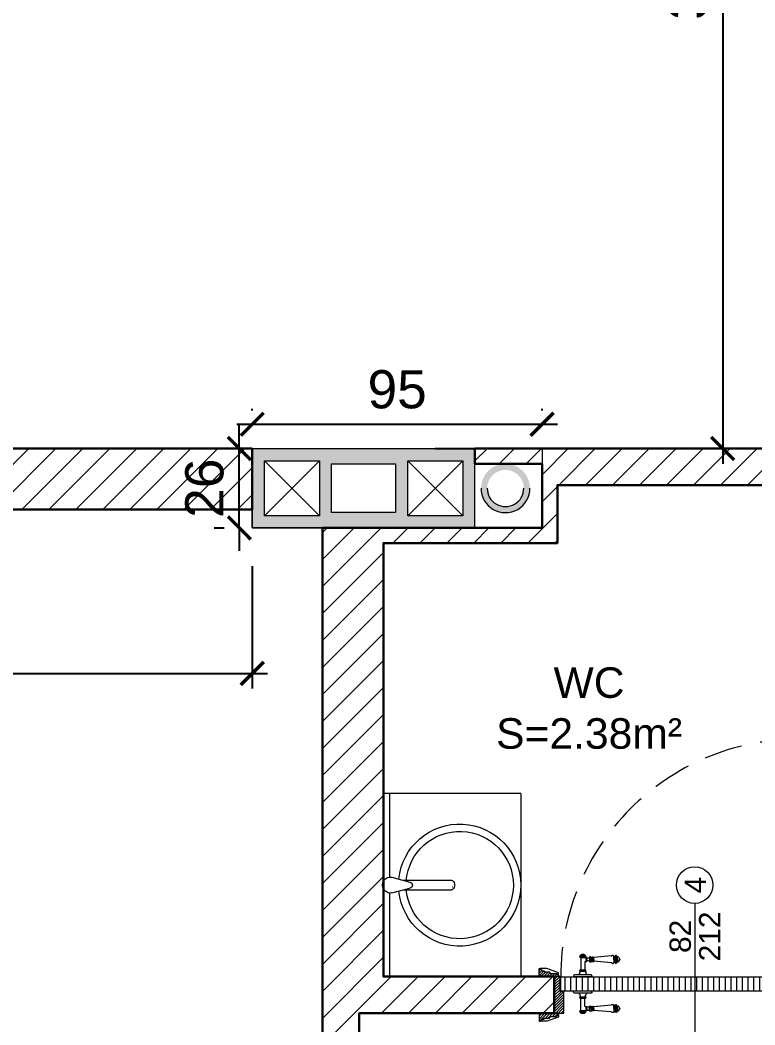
# Model space of a CAD drawing. Header units: centimetres. Extents: x 92587 to 105438, y -55119 to -48334.
# Drawn here: x 93630 to 93870.9, y -50521.2 to -50192 of the extents above; entities that cross this region are included whole.
import ezdxf

# ---------------------------------------------------------------- set-up
doc = ezdxf.new("R2010")
doc.units = ezdxf.units.CM
doc.header["$LTSCALE"] = 50
doc.header["$MEASUREMENT"] = 0
doc.linetypes.add('CACHE', pattern=[0.375, 0.25, -0.125])
doc.linetypes.add('CONTINU', pattern=[0])
doc.layers.get('0').update_dxf_attribs({"color": 8})
for name, color, linetype, lineweight in [('BANJO', 160, 'Continuous', 9), ('door', 44, 'Continuous', 5), ('MACONNERIE COUPE', 7, 'Continuous', 30), ('MACONNERIE HACHURE', 253, 'Continuous', 13), ('PERCEMENT', 253, 'Continuous', 20)]:
    doc.layers.add(name, color=color, linetype=linetype, lineweight=lineweight)
for name, color, linetype in [('BETON COUPE', 3, 'CONTINU'), ('BORD', 5, 'Continuous'), ('TALUS', 2, 'Continuous')]:
    doc.layers.add(name, color=color, linetype=linetype)
doc.layers.add('DEMOL', color=7, linetype='Continuous', lineweight=60, true_color=0xa87e00)
doc.styles.add('GENERATED_STYLE_1', font='arial.ttf')
doc.styles.add('RS_TEXT_1.50', font='arial.ttf', dxfattribs={"height": 12.5})
doc.styles.add('RS_TXT_50', font='arial.ttf', dxfattribs={"height": 12.5})
doc.dimstyles.new('RS_50CM_LINEAIRE', dxfattribs={"dimscale": 5, "dimtxt": 12.5, "dimasz": 1.5, "dimexe": 1, "dimexo": 2.5, "dimgap": 1, "dimtad": 1, "dimdec": 1, "dimrnd": 0.5, "dimdsep": 46, "dimtxsty": 'RS_TXT_50', "dimblk1": 'ARCHTICK', "dimblk2": 'ARCHTICK', "dimsah": 1, "dimcen": 2.5, "dimdle": 1, "dimclrt": 4, "dimadec": 0, "dimazin": 2, "dimtfac": 1, "dimtdec": 1, "dimtix": 1, "dimtmove": 2, "dimatfit": 3, "dimfxl": 1, "dimtolj": 1, "dimtzin": 0, "dimarcsym": 0})

# ---------------------------------------------------------------- blocks, each defined once
blk = doc.blocks.new('Lav60')
at = {"layer": 'BANJO', "linetype": 'Continuous'}
for p, q in [((-54.27, 55.4), (-54.27, 84.18)), ((-54.27, 84.18), (-54.27, 55.4)), ((-52.27, 56.8), (-52.27, 84.18)), ((-9.27, 24.18), (-9.27, 84.18)), ((-51.47, 56.78), (-45.6, 55.16)), ((-54.27, 24.18), (-54.27, 52.96)), ((-54.27, 52.96), (-54.27, 24.18)), ((-51.47, 51.58), (-45.6, 53.19)), ((-47.77, 55.78), (-31.97, 55.78)), ((-31.61, 54.81), (-31.61, 54.8)), ((-31.5, 54.81), (-31.61, 54.81)), ((-31.61, 54.8), (-31.5, 54.8)), ((-31.5, 54.8), (-31.5, 54.81)), ((-52.27, 24.18), (-52.27, 51.56)), ((-47.79, 52.59), (-31.97, 52.59))]:
    blk.add_line(p, q, dxfattribs=at)
at = {"layer": 'BANJO'}
for p, q in [((-9.27, 84.18), (-54.27, 84.18)), ((-9.27, 24.18), (-9.27, 84.18)), ((-9.27, 24.18), (-54.27, 24.18))]:
    blk.add_line(p, q, dxfattribs=at)
at = {"layer": 'BANJO', "linetype": 'Continuous'}
for centre, radius, start, end in [((-29.27, 54.18), 20, 185.6501, 174.3498), ((-29.27, 54.18), 17.58, 184.3007, 175.6991), ((-51.93, 54.18), 2.64, 79.9737, 280.0262), ((-45.78, 54.18), 1, 280.3543, 79.6456)]:
    blk.add_arc(centre, radius, start, end, dxfattribs=at)
blk.add_ellipse((-31.97, 54.18), major_axis=(0, -1.59), ratio=0.623935, start_param=0, end_param=3.141593, dxfattribs=at)
blk = doc.blocks.new('door900')
at = {"color": 0}
for p, q in [((-9.3, 67.7), (9.3, 67.7)), ((-6.8, 71.5), (-6.8, 70.2)), ((-5.5, 71.5), (-6.8, 71.5)), ((-6.8, 70.2), (6.8, 70.2)), ((-5.5, 71.5), (5.5, 71.5)), ((5.5, 71.5), (6.8, 71.5)), ((6.8, 71.5), (6.8, 70.2)), ((92.8, 68.1), (36.2, 62.8)), ((101.2, 67.3), (103.2, 68)), ((101.2, 56.8), (101.2, 67.3)), ((103.2, 68), (103.2, 67.7)), ((103.2, 56.8), (103.2, 68)), ((106.5, 68), (105.5, 67.3)), ((105.5, 56.8), (105.5, 67.3)), ((106.5, 56.8), (106.5, 68)), ((110.7, 68), (111.8, 67.3)), ((110.7, 56.8), (110.7, 68)), ((111.8, 56.8), (111.8, 67.3)), ((111.8, 66.2), (113.3, 66.2)), ((113.3, 56.8), (113.3, 66.2)), ((9.3, 65.2), (-9.3, 65.2)), ((-6.8, 62.7), (-6.8, 24)), ((-6.8, 62.7), (6.8, 62.7)), ((8.7, 62.7), (6.8, 62.7)), ((6.8, 49.1), (6.8, 24)), ((8.7, 50.9), (8.7, 50.9)), ((10.5, 56.8), (10.5, 62.5)), ((10.5, 56.8), (10.5, 51.1)), ((12.7, 56.8), (12.7, 62.5)), ((12.7, 56.8), (12.7, 51.1)), ((22.5, 63.8), (22.5, 49.8)), ((26.5, 56.8), (26.5, 63.8)), ((26.5, 63.8), (29.1, 63.8)), ((26.5, 63.8), (29.1, 63.8)), ((26.5, 56.8), (26.5, 49.8)), ((26.5, 49.8), (29.1, 49.8)), ((26.5, 49.8), (29.1, 49.8)), ((29.1, 63.8), (29.1, 62.8)), ((29.1, 62.8), (29.1, 56.8)), ((29.1, 50.8), (29.1, 56.8)), ((29.1, 50.8), (29.1, 49.8)), ((29.1, 49.8), (29.1, 49.8)), ((31.1, 62.8), (31.1, 56.8)), ((31.1, 50.8), (31.1, 56.8)), ((34.1, 56.8), (34.1, 62.8)), ((34.1, 62.8), (34.1, 56.8)), ((34.1, 50.8), (34.1, 56.8)), ((34.1, 56.8), (34.1, 50.8)), ((36.2, 56.8), (36.2, 62.8)), ((36.2, 56.8), (36.2, 50.8)), ((92.8, 45.5), (36.2, 50.8)), ((101.2, 56.8), (101.2, 46.3)), ((101.2, 46.3), (103.2, 45.7)), ((103.2, 56.8), (103.2, 46.3)), ((103.2, 45.9), (103.2, 45.7)), ((105.5, 56.8), (105.5, 46.3)), ((106.5, 45.7), (105.5, 46.3)), ((106.5, 56.8), (106.5, 45.7)), ((110.7, 56.8), (110.7, 45.7)), ((110.7, 45.7), (111.8, 46.3)), ((111.8, 56.8), (111.8, 46.3)), ((111.8, 47.5), (113.3, 47.5)), ((113.3, 56.8), (113.3, 47.5)), ((120.5, 56.8), (120.5, 58.6)), ((120.5, 56.8), (120.5, 55)), ((-30, 3), (-30, 0)), ((30, 0), (-30, 0)), ((27, 6), (-27, 6)), ((-8.3, 22.3), (8.3, 22.3)), ((-8.3, 18.3), (8.3, 18.3)), ((30, 3), (30, 0))]:
    blk.add_line(p, q, dxfattribs=at)
for centre, radius, start, end in [((-9.3, 66.5), 1.25, 90, 270), ((-6.8, 67.7), 2.51, 90.115, 179.885), ((0, 64), 9.29, 53.4104, 126.5896), ((6.8, 67.7), 2.51, 0.115, 89.885), ((9.3, 66.5), 1.25, 270, 90), ((93.1, 72.5), 4.4, 266.3976, 315.6468), ((98.3, 67.4), 2.89, 358.3861, 135.6468), ((104.3, 67.6), 1.15, 170.914, 348.1019), ((108.6, 68), 2.1, 0, 180), ((-6.8, 65.2), 2.51, 180.115, 269.885), ((6.8, 65.2), 2.51, 270.115, 359.885), ((8.7, 49), 1.91, 88.7426, 178.1515), ((8.6, 64.9), 2.15, 272.7029, 297.6142), ((8.6, 48.8), 2.15, 62.3858, 87.2971), ((10, 62.5), 0.561, 3.7097, 127.9634), ((10, 51.1), 0.561, 232.0366, 356.2903), ((11.6, 62.5), 1.1, 0.0106, 179.9894), ((11.6, 51.1), 1.1, 180.0106, 359.9894), ((16.7, 70.5), 8.83, 243.5466, 311.3694), ((16.7, 43.2), 8.83, 48.6306, 116.4534), ((24.5, 63.7), 2.01, 4.1469, 175.8531), ((24.5, 50), 2.01, 184.1469, 355.8531), ((30.1, 62.8), 1.03, 0, 180.0014), ((30.1, 50.8), 1.03, 179.9972, 0), ((32.6, 62.8), 1.48, 0, 180), ((32.6, 50.8), 1.48, 180, 0), ((35.2, 62.8), 1.03, 0, 180), ((32.6, 62.8), 1.48, 1.563306237032948e-10, 2.08440831604393e-10), ((35.2, 50.8), 1.03, 180, 0), ((93.1, 41.1), 4.4, 44.3532, 93.6024), ((98.3, 46.2), 2.89, 224.3532, 1.6139), ((104.3, 46.1), 1.15, 11.8981, 189.086), ((108.6, 45.7), 2.1, 180, 0), ((115.5, 62.5), 2.84, 13.4568, 140.4953), ((115.5, 51.2), 2.84, 219.5047, 346.5432), ((127.9, 65.2), 9.88, 191.9991, 221.6757), ((127.9, 48.5), 9.88, 138.3243, 168.0009), ((120.5, 56.8), 1.79, 0, 90), ((120.5, 56.8), 1.79, 270, 0), ((-27, 3), 3, 90, 180), ((-6.8, 6), 6, 130.5908, 180), ((-16.6, 16.6), 8.41, 314.3689, 12.0705), ((-8.3, 20.3), 2, 90, 270), ((-8.5, 24), 1.71, 275.059, 359.7825), ((8.5, 24), 1.71, 180.2175, 264.941), ((16.6, 16.6), 8.41, 167.9295, 225.6311), ((8.3, 20.3), 2, 270, 90), ((6.8, 6), 6, 0, 49.4092), ((27, 3), 3, 0, 90)]:
    blk.add_arc(centre, radius, start, end, dxfattribs=at)
blk = doc.blocks.new('_ArchTick')
at = {"color": 0, "linetype": 'ByBlock', "const_width": 0.15}
blk.add_lwpolyline([(-0.5, -0.5), (0.5, 0.5)], dxfattribs=at)
blk = doc.blocks.new('*D2849')
at = {"layer": 'Defpoints', "color": 0, "ltscale": 0.5, "transparency": 16777216}
for p in [(93379.11, -50252.4), (93706.11, -50358.36), (93706.11, -50406.02)]:
    blk.add_point(p, dxfattribs=at)
at = {"layer": 'TALUS', "color": 0, "lineweight": -2, "ltscale": 0.5, "transparency": 16777216}
for p, q in [((93379.11, -50264.9), (93379.11, -50411.02)), ((93706.11, -50370.86), (93706.11, -50411.02)), ((93374.11, -50406.02), (93711.11, -50406.02))]:
    blk.add_line(p, q, dxfattribs=at)
at = {"layer": 'TALUS', "color": 0, "lineweight": -2, "ltscale": 0.5, "transparency": 16777216, "xscale": 7.5, "yscale": 7.5, "zscale": 7.5, "rotation": 180}
blk.add_blockref('_ArchTick', (93379.11, -50406.02), dxfattribs=at)
at = {"layer": 'TALUS', "color": 0, "lineweight": -2, "ltscale": 0.5, "transparency": 16777216, "xscale": 7.5, "yscale": 7.5, "zscale": 7.5}
blk.add_blockref('_ArchTick', (93706.11, -50406.02), dxfattribs=at)
at = {"layer": 'TALUS', "color": 4, "ltscale": 0.5, "transparency": 16777216, "insert": (93542.61, -50394.64), "char_height": 12.5, "attachment_point": 5, "style": 'RS_TXT_50'}
blk.add_mtext('\\A1;327', dxfattribs=at)
blk = doc.blocks.new('*D2850')
at = {"layer": 'Defpoints', "color": 0, "ltscale": 0.5, "transparency": 16777216}
for p in [(93801.11, -50324.41), (93706.11, -50332.36), (93801.11, -50332.36)]:
    blk.add_point(p, dxfattribs=at)
at = {"layer": 'TALUS', "color": 0, "lineweight": -2, "ltscale": 0.5, "transparency": 16777216}
for p, q in [((93706.11, -50319.86), (93706.11, -50319.41)), ((93801.11, -50319.86), (93801.11, -50319.41)), ((93701.11, -50324.41), (93806.11, -50324.41))]:
    blk.add_line(p, q, dxfattribs=at)
at = {"layer": 'TALUS', "color": 0, "lineweight": -2, "ltscale": 0.5, "transparency": 16777216, "xscale": 7.5, "yscale": 7.5, "zscale": 7.5, "rotation": 180}
blk.add_blockref('_ArchTick', (93706.11, -50324.41), dxfattribs=at)
at = {"layer": 'TALUS', "color": 0, "lineweight": -2, "ltscale": 0.5, "transparency": 16777216, "xscale": 7.5, "yscale": 7.5, "zscale": 7.5}
blk.add_blockref('_ArchTick', (93801.11, -50324.41), dxfattribs=at)
at = {"layer": 'TALUS', "color": 4, "ltscale": 0.5, "transparency": 16777216, "insert": (93753.61, -50313.03), "char_height": 12.5, "attachment_point": 5, "style": 'RS_TXT_50'}
blk.add_mtext('\\A1;95', dxfattribs=at)
blk = doc.blocks.new('*D2851')
at = {"layer": 'Defpoints', "color": 0, "ltscale": 0.5, "transparency": 16777216}
for p in [(93701.88, -50332.36), (93706.11, -50332.36), (93706.11, -50358.36)]:
    blk.add_point(p, dxfattribs=at)
at = {"layer": 'TALUS', "color": 0, "lineweight": -2, "ltscale": 0.5, "transparency": 16777216}
for p, q in [((93701.88, -50332.36), (93701.88, -50324.86)), ((93693.61, -50332.36), (93696.88, -50332.36)), ((93701.88, -50358.36), (93701.88, -50332.36)), ((93693.61, -50358.36), (93696.88, -50358.36)), ((93701.88, -50358.36), (93701.88, -50365.86))]:
    blk.add_line(p, q, dxfattribs=at)
at = {"layer": 'TALUS', "color": 0, "lineweight": -2, "ltscale": 0.5, "transparency": 16777216, "xscale": 7.5, "yscale": 7.5, "zscale": 7.5}
for p, rotation in [((93701.88, -50332.36), 270), ((93701.88, -50358.36), 90)]:
    blk.add_blockref('_ArchTick', p, dxfattribs=dict(at, rotation=rotation))
at = {"layer": 'TALUS', "color": 4, "ltscale": 0.5, "transparency": 16777216, "insert": (93690.5, -50345.36), "char_height": 12.5, "attachment_point": 5, "rotation": 90, "style": 'RS_TXT_50'}
blk.add_mtext('\\A1;26', dxfattribs=at)
blk = doc.blocks.new('*D2852')
at = {"layer": 'Defpoints', "color": 0, "ltscale": 0.5, "transparency": 16777216}
for p in [(93514.11, -50022.36), (93753.61, -50332.36), (93860.29, -50332.36)]:
    blk.add_point(p, dxfattribs=at)
at = {"layer": 'TALUS', "color": 0, "lineweight": -2, "ltscale": 0.5, "transparency": 16777216}
for p, q in [((93860.29, -50017.36), (93860.29, -50337.36)), ((93526.61, -50022.36), (93865.29, -50022.36)), ((93766.11, -50332.36), (93865.29, -50332.36))]:
    blk.add_line(p, q, dxfattribs=at)
at = {"layer": 'TALUS', "color": 0, "lineweight": -2, "ltscale": 0.5, "transparency": 16777216, "xscale": 7.5, "yscale": 7.5, "zscale": 7.5}
for p, rotation in [((93860.29, -50022.36), 90), ((93860.29, -50332.36), 270)]:
    blk.add_blockref('_ArchTick', p, dxfattribs=dict(at, rotation=rotation))
at = {"layer": 'TALUS', "color": 4, "ltscale": 0.5, "transparency": 16777216, "insert": (93848.9, -50177.36), "char_height": 12.5, "attachment_point": 5, "rotation": 90, "style": 'RS_TXT_50'}
blk.add_mtext('\\A1;310', dxfattribs=at)

msp = doc.modelspace()

# ---------------------------------------------------------------- hatches: boundary and pattern name
at = {"layer": 'door'}
h = msp.add_hatch(dxfattribs=at)
h.set_pattern_fill('ANSI31', color=256, scale=5, angle=1080)
h.set_pattern_definition([(45, (-52508.161, 1297.60795), (-0.4419417382, 0.4419417382), [])])
h.paths.add_polyline_path([(93805.12, -50517.36), (93808.26, -50517.36), (93808.26, -50510.18), (93807.01, -50510.18), (93807.01, -50505.36), (93805.12, -50505.36)])
edge = h.paths.add_edge_path()
edge.add_line((93801.37, -50519.25), (93801.79, -50519.25))
edge.add_line((93801.79, -50519.25), (93801.79, -50518.93))
edge.add_line((93801.79, -50518.93), (93803.55, -50518.93))
edge.add_line((93803.55, -50518.93), (93803.55, -50518.72))
edge.add_arc((93803.55, -50518.41), 0.314, 270, 360)
edge.add_line((93803.86, -50518.41), (93805.96, -50518.41))
edge.add_line((93805.96, -50518.41), (93805.96, -50518.2))
edge.add_arc((93805.96, -50517.89), 0.314, 270, 360)
edge.add_line((93806.27, -50517.89), (93806.48, -50517.89))
edge.add_line((93806.48, -50517.89), (93806.48, -50517.36))
edge.add_line((93806.48, -50517.36), (93800.12, -50517.36))
edge.add_line((93800.12, -50517.36), (93800.12, -50519.98))
edge.add_line((93800.12, -50519.98), (93800.53, -50519.98))
edge.add_line((93800.53, -50519.98), (93800.53, -50519.67))
edge.add_line((93800.53, -50519.67), (93800.95, -50519.67))
edge.add_arc((93801.37, -50519.67), 0.419, 90, 180, ccw=False)
edge = h.paths.add_edge_path()
edge.add_line((93801.37, -50503.48), (93801.79, -50503.48))
edge.add_line((93801.79, -50503.48), (93801.79, -50503.79))
edge.add_line((93801.79, -50503.79), (93803.55, -50503.79))
edge.add_line((93803.55, -50503.79), (93803.55, -50504))
edge.add_arc((93803.55, -50504.31), 0.314, 0, 90, ccw=False)
edge.add_line((93803.86, -50504.31), (93805.96, -50504.31))
edge.add_line((93805.96, -50504.31), (93805.96, -50504.52))
edge.add_arc((93805.96, -50504.84), 0.314, 0, 90, ccw=False)
edge.add_line((93806.27, -50504.84), (93806.48, -50504.84))
edge.add_line((93806.48, -50504.84), (93806.48, -50505.36))
edge.add_line((93806.48, -50505.36), (93800.12, -50505.36))
edge.add_line((93800.12, -50505.36), (93800.12, -50502.74))
edge.add_line((93800.12, -50502.74), (93800.53, -50502.74))
edge.add_line((93800.53, -50502.74), (93800.53, -50503.06))
edge.add_line((93800.53, -50503.06), (93800.95, -50503.06))
edge.add_arc((93801.37, -50503.06), 0.419, 180, 270)
h = msp.add_hatch(dxfattribs=at)
h.set_pattern_fill('ANSI31', color=256, scale=15, angle=585)
h.set_pattern_definition([(270, (141000.5541, 45345.0404), (1.875, -2e-15), [])])
h.paths.add_polyline_path([(93885.01, -50510.13), (93807.22, -50510.13), (93807.22, -50505.41), (93885.01, -50505.41)])
at = {"layer": 'MACONNERIE HACHURE'}
h = msp.add_hatch(dxfattribs=at)
h.set_pattern_fill('ANSI31', color=256, scale=50, style=0)
h.set_pattern_definition([(45, (0, 5835.283), (-4.41941738, 4.41941738), [])])
h.paths.add_polyline_path([(93729.11, -50527.36), (93729.11, -50358.36), (93801.11, -50358.36), (93801.11, -50337.36), (93779.11, -50337.36), (93779.11, -50332.36), (93959.11, -50332.36), (93959.11, -50344.36), (93909.11, -50344.36), (93909.11, -50517.36), (93887.11, -50517.36), (93887.11, -50505.36), (93897.11, -50505.36), (93897.11, -50344.36), (93806.11, -50344.36), (93806.11, -50363.36), (93749.11, -50363.36), (93749.11, -50505.36), (93805.11, -50505.36), (93805.11, -50517.36), (93741.11, -50517.36), (93741.11, -50527.36)])
h.paths.add_polyline_path([(94298.94, -51192.36), (94249.11, -51192.36), (94249.11, -51152.36), (94298.94, -51152.36)])
h.paths.add_polyline_path([(94459.11, -51192.36), (94419.11, -51192.36), (94419.11, -51152.36), (94459.11, -51152.36)])
h.paths.add_polyline_path([(94319.11, -51547.36), (94229.11, -51547.36), (94229.11, -51487.36), (94076.11, -51487.36), (94076.11, -51547.36), (94064.11, -51547.36), (94064.11, -51427.36), (94084.11, -51427.36), (94084.11, -51462.36), (94249.11, -51462.36), (94249.11, -51511.36), (94319.11, -51511.36), (94319.11, -51462.36), (94354.11, -51462.36), (94354.11, -51482.36), (94344.11, -51482.36), (94344.11, -51532.36), (94319.11, -51532.36), (94319.11, -51516.36), (94249.11, -51516.36), (94249.11, -51542.36), (94319.11, -51542.36)])
h.paths.add_polyline_path([(93749.11, -49932.36), (93849.11, -49932.36), (93849.11, -49907.36), (93749.11, -49907.36)])
h.paths.add_polyline_path([(93514.11, -51940.47), (93489.11, -51940.47), (93489.11, -51987.36), (93514.11, -51987.36)])
h.paths.add_polyline_path([(93514.11, -50042.36), (93489.11, -50042.36), (93489.11, -50022.36), (93514.11, -50022.36)])
h.paths.add_polyline_path([(94196.61, -51192.36), (94214.11, -51192.36), (94214.11, -51172.36), (94196.61, -51172.36)])
h.paths.add_polyline_path([(93874.11, -51305.36), (93864.11, -51305.36), (93864.11, -51317.36), (93904.11, -51317.36), (93904.11, -51305.36), (93894.11, -51305.36), (93894.11, -50987.36), (94064.11, -50987.36), (94064.11, -51305.36), (93986.1, -51305.36), (93986.1, -51317.36), (94064.11, -51317.36), (94064.11, -51327.36), (94084.11, -51327.36), (94084.11, -51192.36), (94096.61, -51192.36), (94096.61, -51172.36), (94084.11, -51172.36), (94084.11, -50957.36), (94063.11, -50957.36), (94063.11, -50627.36), (93965.1, -50627.36), (93965.1, -50639.36), (94043.11, -50639.36), (94043.11, -50957.36), (93873.11, -50957.36), (93873.11, -50639.36), (93883.11, -50639.36), (93883.11, -50627.36), (93843.11, -50627.36), (93843.11, -50639.36), (93853.11, -50639.36), (93853.11, -50957.36), (93514.11, -50957.36), (93514.11, -50912.36), (93489.11, -50912.36), (93489.11, -50962.36), (93379.11, -50962.36), (93379.11, -50982.36), (93489.11, -50982.36), (93489.11, -51032.36), (93514.11, -51032.36), (93514.11, -50987.36), (93874.11, -50987.36)])
h.paths.add_polyline_path([(93706.11, -50332.36), (93706.11, -50352.36), (93404.11, -50352.36), (93404.11, -50417.36), (93379.11, -50417.36), (93379.11, -50327.36), (93489.11, -50327.36), (93489.11, -50312.36), (93514.11, -50312.36), (93514.11, -50332.36)])
h.paths.add_polyline_path([(94149.11, -50235.36), (94174.11, -50235.36), (94174.11, -50513.36), (94226.11, -50513.36), (94226.11, -50535.36), (94214.11, -50535.36), (94214.11, -50525.36), (94089.11, -50525.36), (94089.11, -50513.36), (94149.11, -50513.36)])
h.paths.add_polyline_path([(94174.11, -50162.36), (94174.11, -50142.36), (94224.11, -50142.36), (94224.11, -50022.36), (94249.11, -50022.36), (94249.11, -50137.36), (94266.61, -50137.36), (94266.61, -50162.36)])
h.paths.add_polyline_path([(93514.11, -49972.36), (93514.11, -49932.36), (93569.11, -49932.36), (93569.11, -49907.36), (93489.11, -49907.36), (93489.11, -49972.36)])
h.paths.add_polyline_path([(94089.11, -49932.36), (94029.11, -49932.36), (94029.11, -49907.36), (94114.11, -49907.36), (94114.11, -49972.36), (94114.11, -49972.36), (94114.11, -50022.36), (94089.11, -50022.36)])
h.paths.add_polyline_path([(93514.11, -51612.36), (93514.11, -51670.47), (93489.11, -51670.47), (93489.11, -51617.36), (93379.11, -51617.36), (93379.11, -51527.36), (93404.11, -51527.36), (93404.11, -51592.36), (93737.11, -51592.36), (93737.11, -51419.36), (93749.11, -51419.36), (93749.11, -51427.36), (93805.11, -51427.36), (93805.11, -51439.36), (93749.11, -51439.36), (93749.11, -51587.36), (93897.11, -51587.36), (93897.11, -51439.36), (93887.11, -51439.36), (93887.11, -51427.36), (93909.11, -51427.36), (93909.11, -51600.36), (93958.97, -51600.36), (93958.97, -51612.36)])
h.paths.add_polyline_path([(93749.11, -51285.36), (93749.11, -51305.36), (93772.11, -51305.36), (93772.11, -51317.36), (93749.11, -51317.36), (93749.11, -51327.36), (93737.11, -51327.36), (93737.11, -51297.36), (93514.11, -51297.36), (93514.11, -51285.36)], flags=17)
h.paths.add_polyline_path([(93729.11, -50647.36), (93514.11, -50647.36), (93514.11, -50659.36), (93741.11, -50659.36), (93741.11, -50639.36), (93751.11, -50639.36), (93751.11, -50627.36), (93741.11, -50627.36), (93741.11, -50619.36), (93729.11, -50619.36)])
h.paths.add_polyline_path([(94314.11, -50647.36), (94314.11, -50635.36), (94226.11, -50635.36), (94226.11, -50627.36), (94214.11, -50627.36), (94214.11, -50647.36)])
h.paths.add_polyline_path([(93404.11, -51297.36), (93379.11, -51297.36), (93379.11, -51347.36), (93404.11, -51347.36)])
h.paths.add_polyline_path([(93404.11, -50647.36), (93379.11, -50647.36), (93379.11, -50597.36), (93404.11, -50597.36)])
h.paths.add_polyline_path([(93514.11, -51247.36), (93489.11, -51247.36), (93489.11, -51192.47), (93514.11, -51192.47)], flags=17)
h.paths.add_polyline_path([(93514.11, -50697.36), (93489.11, -50697.36), (93489.11, -50752.25), (93514.11, -50752.25)], flags=17)
h.paths.add_polyline_path([(94659.28, -51192.36), (94709.11, -51192.36), (94709.11, -51152.36), (94659.28, -51152.36)])
h.paths.add_polyline_path([(94499.11, -51192.36), (94539.11, -51192.36), (94539.11, -51152.36), (94499.11, -51152.36)])
h.paths.add_polyline_path([(94344.11, -52012.36), (94364.11, -52012.36), (94364.11, -52037.36), (94344.11, -52037.36)])
h.paths.add_polyline_path([(94029.11, -52012.36), (94029.11, -52037.36), (94209.11, -52037.36), (94209.11, -52012.36)])
h.paths.add_polyline_path([(94639.11, -51547.36), (94729.11, -51547.36), (94729.11, -51487.36), (94882.11, -51487.36), (94882.11, -51547.36), (94894.11, -51547.36), (94894.11, -51427.36), (94874.11, -51427.36), (94874.11, -51462.36), (94709.11, -51462.36), (94709.11, -51511.36), (94639.11, -51511.36), (94639.11, -51462.36), (94454.11, -51462.36), (94454.11, -51482.36), (94614.11, -51482.36), (94614.11, -51532.36), (94639.11, -51532.36), (94639.11, -51516.36), (94709.11, -51516.36), (94709.11, -51542.36), (94639.11, -51542.36)])
h.paths.add_polyline_path([(95209.11, -49932.36), (95109.11, -49932.36), (95109.11, -49907.36), (95209.11, -49907.36)])
h.paths.add_polyline_path([(95444.11, -51940.47), (95469.11, -51940.47), (95469.11, -51987.36), (95444.11, -51987.36)])
h.paths.add_polyline_path([(95444.11, -50042.36), (95469.11, -50042.36), (95469.11, -50022.36), (95444.11, -50022.36)])
h.paths.add_polyline_path([(94761.61, -51192.36), (94744.11, -51192.36), (94744.11, -51172.36), (94761.61, -51172.36)])
h.paths.add_polyline_path([(94464.11, -50162.36), (94446.61, -50162.36), (94446.61, -50137.36), (94464.11, -50137.36), (94464.11, -49972.36), (94494.11, -49972.36), (94494.11, -50137.36), (94511.72, -50137.36), (94511.72, -50162.36), (94494.11, -50162.36), (94494.11, -50635.36), (94562.11, -50635.36), (94562.11, -50647.36), (94494.11, -50647.36), (94494.11, -50822.36), (94464.11, -50822.36), (94464.11, -50647.36), (94396.11, -50647.36), (94396.11, -50635.36), (94464.11, -50635.36)])
h.paths.add_polyline_path([(95084.11, -51305.36), (95094.11, -51305.36), (95094.11, -51317.36), (95054.11, -51317.36), (95054.11, -51305.36), (95064.11, -51305.36), (95064.11, -50987.36), (94894.11, -50987.36), (94894.11, -51305.36), (94972.12, -51305.36), (94972.12, -51317.36), (94894.11, -51317.36), (94894.11, -51327.36), (94874.11, -51327.36), (94874.11, -51192.36), (94861.61, -51192.36), (94861.61, -51172.36), (94874.11, -51172.36), (94874.11, -50957.36), (94895.11, -50957.36), (94895.11, -50627.36), (94993.12, -50627.36), (94993.12, -50639.36), (94915.11, -50639.36), (94915.11, -50957.36), (95085.11, -50957.36), (95085.11, -50639.36), (95075.11, -50639.36), (95075.11, -50627.36), (95115.11, -50627.36), (95115.11, -50639.36), (95105.11, -50639.36), (95105.11, -50957.36), (95444.11, -50957.36), (95444.11, -50912.36), (95469.11, -50912.36), (95469.11, -50962.36), (95579.11, -50962.36), (95579.11, -50982.36), (95469.11, -50982.36), (95469.11, -51032.36), (95444.11, -51032.36), (95444.11, -50987.36), (95084.11, -50987.36)])
h.paths.add_polyline_path([(95229.11, -50358.36), (95157.11, -50358.36), (95157.11, -50337.36), (95179.11, -50337.36), (95179.11, -50332.36), (94999.11, -50332.36), (94999.11, -50344.36), (95049.11, -50344.36), (95049.11, -50517.36), (95071.11, -50517.36), (95071.11, -50505.36), (95061.11, -50505.36), (95061.11, -50344.36), (95152.11, -50344.36), (95152.11, -50363.36), (95209.11, -50363.36), (95209.11, -50505.36), (95153.11, -50505.36), (95153.11, -50517.36), (95217.11, -50517.36), (95217.11, -50527.36), (95229.11, -50527.36)])
h.paths.add_polyline_path([(95252.11, -50332.36), (95252.11, -50352.36), (95554.11, -50352.36), (95554.11, -50417.36), (95579.11, -50417.36), (95579.11, -50327.36), (95469.11, -50327.36), (95469.11, -50312.36), (95444.11, -50312.36), (95444.11, -50332.36)])
h.paths.add_polyline_path([(94809.11, -50235.36), (94784.11, -50235.36), (94784.11, -50513.36), (94732.11, -50513.36), (94732.11, -50535.36), (94744.11, -50535.36), (94744.11, -50525.36), (94869.11, -50525.36), (94869.11, -50513.36), (94809.11, -50513.36)])
h.paths.add_polyline_path([(94784.11, -50162.36), (94784.11, -50142.36), (94734.11, -50142.36), (94734.11, -50022.36), (94709.11, -50022.36), (94709.11, -50137.36), (94691.61, -50137.36), (94691.61, -50162.36)])
h.paths.add_polyline_path([(95444.11, -49972.36), (95444.11, -49932.36), (95389.11, -49932.36), (95389.11, -49907.36), (95469.11, -49907.36), (95469.11, -49972.36)])
h.paths.add_polyline_path([(94869.11, -49932.36), (94929.11, -49932.36), (94929.11, -49907.36), (94844.11, -49907.36), (94844.11, -49972.36), (94844.11, -49972.36), (94844.11, -50022.36), (94869.11, -50022.36)])
h.paths.add_polyline_path([(93514.11, -52012.36), (93569.11, -52012.36), (93569.11, -52037.36), (93514.11, -52037.36)])
h.paths.add_polyline_path([(93749.11, -52012.36), (93749.11, -52037.36), (93849.11, -52037.36), (93849.11, -52012.36)])
h.paths.add_polyline_path([(94464.11, -52012.36), (94614.11, -52012.36), (94614.11, -52037.36), (94464.11, -52037.36)])
h.paths.add_polyline_path([(94749.11, -52012.36), (95444.11, -52012.36), (95444.11, -52037.36), (94749.11, -52037.36)])
h.paths.add_polyline_path([(95444.11, -51612.36), (95444.11, -51670.47), (95469.11, -51670.47), (95469.11, -51617.36), (95579.11, -51617.36), (95579.11, -51527.36), (95554.11, -51527.36), (95554.11, -51592.36), (95221.11, -51592.36), (95221.11, -51419.36), (95209.11, -51419.36), (95209.11, -51427.36), (95153.11, -51427.36), (95153.11, -51439.36), (95209.11, -51439.36), (95209.11, -51587.36), (95061.11, -51587.36), (95061.11, -51439.36), (95071.11, -51439.36), (95071.11, -51427.36), (95049.11, -51427.36), (95049.11, -51600.36), (94999.24, -51600.36), (94999.24, -51612.36)])
h.paths.add_polyline_path([(95209.11, -51285.36), (95209.11, -51305.36), (95186.11, -51305.36), (95186.11, -51317.36), (95209.11, -51317.36), (95209.11, -51327.36), (95221.11, -51327.36), (95221.11, -51297.36), (95444.11, -51297.36), (95444.11, -51285.36)], flags=17)
h.paths.add_polyline_path([(95229.11, -50647.36), (95444.11, -50647.36), (95444.11, -50659.36), (95217.11, -50659.36), (95217.11, -50639.36), (95207.11, -50639.36), (95207.11, -50627.36), (95217.11, -50627.36), (95217.11, -50619.36), (95229.11, -50619.36)])
h.paths.add_polyline_path([(94644.11, -50647.36), (94644.11, -50635.36), (94732.11, -50635.36), (94732.11, -50627.36), (94744.11, -50627.36), (94744.11, -50647.36)])
h.paths.add_polyline_path([(95554.11, -51297.36), (95579.11, -51297.36), (95579.11, -51347.36), (95554.11, -51347.36)])
h.paths.add_polyline_path([(95554.11, -50647.36), (95579.11, -50647.36), (95579.11, -50597.36), (95554.11, -50597.36)])
h.paths.add_polyline_path([(95444.11, -51247.36), (95469.11, -51247.36), (95469.11, -51192.47), (95444.11, -51192.47)], flags=17)
h.paths.add_polyline_path([(95444.11, -50697.36), (95469.11, -50697.36), (95469.11, -50752.25), (95444.11, -50752.25)], flags=17)
at = {"layer": 'PERCEMENT'}
h = msp.add_hatch(color=256, dxfattribs=at)
h.paths.add_polyline_path([(93779.11, -50332.36), (93706.11, -50332.36), (93706.11, -50358.36), (93779.11, -50358.36)])
h.paths.add_polyline_path([(93775.11, -50336.36), (93775.11, -50354.36), (93757.11, -50354.36), (93757.11, -50336.36)], flags=0)
h.paths.add_polyline_path([(93753.11, -50353.36), (93732.11, -50353.36), (93732.11, -50337.36), (93753.11, -50337.36)], flags=0)
h.paths.add_polyline_path([(93728.11, -50336.36), (93728.11, -50354.36), (93710.11, -50354.36), (93710.11, -50336.36)], flags=0)
h = msp.add_hatch(color=256, dxfattribs=at)
edge = h.paths.add_edge_path()
edge.add_ellipse((93789.11, -50345.36), major_axis=(5.66, 5.66), ratio=1, start_angle=135, end_angle=315)
edge.add_ellipse((93789.11, -50345.36), major_axis=(5.66, 5.66), ratio=1, start_angle=315, end_angle=495)
edge = h.paths.add_edge_path(flags=0)
edge.add_ellipse((93789.11, -50345.36), major_axis=(-4.24, 4.24), ratio=1, start_angle=-135, end_angle=45, ccw=False)
edge.add_ellipse((93789.11, -50345.36), major_axis=(-4.24, 4.24), ratio=1, start_angle=45, end_angle=225, ccw=False)

# ---------------------------------------------------------------- linework, layer by layer
at = {"layer": 'BORD', "lineweight": 5, "ltscale": 0.5}
msp.add_lwpolyline([(93706.11, -50332.36), (93801.11, -50332.36), (93801.11, -50358.36), (93706.11, -50358.36)], close=True, dxfattribs=at)
at = {"layer": 'door'}
msp.add_line((93851.12, -50481.37), (93851.12, -50530.69), dxfattribs=at)
for points in [[(93801.37, -50503.48), (93801.79, -50503.48), (93801.79, -50503.79), (93803.55, -50503.79), (93803.55, -50504, -0.414214), (93803.86, -50504.31), (93805.96, -50504.31), (93805.96, -50504.52, -0.414214), (93806.27, -50504.84), (93806.48, -50504.84), (93806.48, -50505.36), (93800.12, -50505.36), (93800.12, -50502.74), (93800.53, -50502.74), (93800.53, -50503.06), (93800.95, -50503.06, 0.414214), (93801.37, -50503.48)], [(93801.37, -50519.25), (93801.79, -50519.25), (93801.79, -50518.93), (93803.55, -50518.93), (93803.55, -50518.72, 0.414214), (93803.86, -50518.41), (93805.96, -50518.41), (93805.96, -50518.2, 0.414214), (93806.27, -50517.89), (93806.48, -50517.89), (93806.48, -50517.36), (93800.12, -50517.36), (93800.12, -50519.98), (93800.53, -50519.98), (93800.53, -50519.67), (93800.95, -50519.67, -0.414214), (93801.37, -50519.25)]]:
    msp.add_lwpolyline(points, format="xyb", dxfattribs=at)
for points in [[(93806.48, -50504.84), (93806.48, -50504.11), (93802.63, -50502.74), (93800.53, -50502.74)], [(93805.12, -50517.36), (93808.26, -50517.36), (93808.26, -50510.18), (93807.01, -50510.18), (93807.01, -50505.36), (93805.12, -50505.36), (93805.12, -50517.36)], [(93885.01, -50510.13), (93807.22, -50510.13), (93807.22, -50505.41), (93885.01, -50505.41), (93885.01, -50510.13)], [(93806.48, -50517.89), (93806.48, -50518.62), (93802.63, -50519.98), (93800.53, -50519.98)]]:
    msp.add_lwpolyline(points, dxfattribs=at)
msp.add_circle((93851.12, -50475.37), 6, dxfattribs=at)
at = {"layer": 'door', "linetype": 'CACHE'}
msp.add_arc((93885.01, -50505.41), 77.8, 90, 180, dxfattribs=at)
at = {"layer": 'MACONNERIE COUPE'}
for points in [[(93706.11, -50332.36), (93706.11, -50352.36), (93404.11, -50352.36), (93404.11, -50417.36), (93379.11, -50417.36), (93379.11, -50327.36), (93489.11, -50327.36), (93489.11, -50312.36), (93514.11, -50312.36), (93514.11, -50332.36)], [(93729.11, -50527.36), (93729.11, -50358.36), (93801.11, -50358.36), (93801.11, -50337.36), (93779.11, -50337.36), (93779.11, -50332.36), (93959.11, -50332.36), (93959.11, -50344.36), (93909.11, -50344.36), (93909.11, -50517.36), (93887.11, -50517.36), (93887.11, -50505.36), (93897.11, -50505.36), (93897.11, -50344.36), (93806.11, -50344.36), (93806.11, -50363.36), (93749.11, -50363.36), (93749.11, -50505.36), (93805.11, -50505.36), (93805.11, -50517.36), (93741.11, -50517.36), (93741.11, -50527.36)]]:
    msp.add_lwpolyline(points, close=True, dxfattribs=at)
at = {"layer": 'PERCEMENT'}
for p, q in [((93706.11, -50332.36), (93706.11, -50358.36)), ((93779.11, -50358.36), (93779.11, -50332.36)), ((93710.11, -50354.36), (93710.11, -50336.36)), ((93710.11, -50336.36), (93728.11, -50336.36)), ((93728.11, -50336.36), (93710.11, -50354.36)), ((93728.11, -50354.36), (93710.11, -50336.36)), ((93728.11, -50336.36), (93728.11, -50354.36)), ((93732.11, -50353.36), (93732.11, -50337.36)), ((93732.11, -50337.36), (93753.11, -50337.36)), ((93753.11, -50337.36), (93753.11, -50353.36)), ((93757.11, -50354.36), (93757.11, -50336.36)), ((93757.11, -50336.36), (93775.11, -50336.36)), ((93775.11, -50336.36), (93757.11, -50354.36)), ((93775.11, -50354.36), (93757.11, -50336.36)), ((93775.11, -50336.36), (93775.11, -50354.36)), ((93728.11, -50354.36), (93710.11, -50354.36)), ((93753.11, -50353.36), (93732.11, -50353.36)), ((93775.11, -50354.36), (93757.11, -50354.36)), ((93706.11, -50358.36), (93779.11, -50358.36))]:
    msp.add_line(p, q, dxfattribs=at)
for major_axis in [(5.66, 5.66), (4.24, 4.24)]:
    msp.add_ellipse((93789.11, -50345.36), major_axis=major_axis, ratio=1, start_param=2.356194, end_param=5.497787, dxfattribs=at)

# ---------------------------------------------------------------- block references
at = {"layer": 'BETON COUPE', "lineweight": 5, "xscale": -1, "rotation": 180}
msp.add_blockref('Lav60', (93803.38, -50421.18), dxfattribs=at)
at = {"layer": 'door', "xscale": 0.1, "yscale": 0.1, "zscale": 0.1}
msp.add_blockref('door900', (93814.45, -50505.41), dxfattribs=at)
at = {"layer": 'door', "xscale": -0.1, "yscale": 0.1, "zscale": 0.1, "rotation": 180}
msp.add_blockref('door900', (93814.45, -50510.13), dxfattribs=at)

# ---------------------------------------------------------------- texts
at = {"layer": 'DEMOL', "lineweight": -2, "insert": (93816.5, -50417.44), "char_height": 10, "width": 93.9293, "attachment_point": 5, "style": 'RS_TEXT_1.50'}
msp.add_mtext('WC\\PS=2.38m²', dxfattribs=at)
at = {"layer": 'door', "char_height": 7, "rotation": 90, "style": 'GENERATED_STYLE_1'}
for s, insert, attachment_point in [('\\A1;\\pxql,t0;4', (93847.79, -50478.1), 1), ('\\A1;\\pxql,t0;212', (93859.55, -50500.35), 7), ('\\A1;\\pxql,t0;82', (93849.97, -50497.61), 7)]:
    msp.add_mtext(s, dxfattribs=dict(at, insert=insert, attachment_point=attachment_point))

# ---------------------------------------------------------------- dimensions: what is measured, and where the dimension line sits
at = {"layer": 'TALUS', "ltscale": 0.5}
for base, p1, p2, picture, middle in [((93860.29, -50332.36), (93514.11, -50022.36), (93753.61, -50332.36), '*D2852', (93848.9, -50177.36)), ((93701.88, -50332.36), (93706.11, -50358.36), (93706.11, -50332.36), '*D2851', (93690.5, -50345.36))]:
    dim = msp.add_linear_dim(base=base, p1=p1, p2=p2, angle=90, dimstyle='RS_50CM_LINEAIRE', dxfattribs=at)
    dim.commit()
    dim.dimension.update_dxf_attribs({"geometry": picture, "text_midpoint": middle})
for base, p1, p2, picture, middle in [((93706.11, -50406.02), (93379.11, -50252.4), (93706.11, -50358.36), '*D2849', (93542.61, -50394.64)), ((93801.11, -50324.41), (93706.11, -50332.36), (93801.11, -50332.36), '*D2850', (93753.61, -50313.03))]:
    dim = msp.add_linear_dim(base=base, p1=p1, p2=p2, dimstyle='RS_50CM_LINEAIRE', dxfattribs=at)
    dim.commit()
    dim.dimension.update_dxf_attribs({"geometry": picture, "text_midpoint": middle})

doc.saveas('drawing.dxf')
